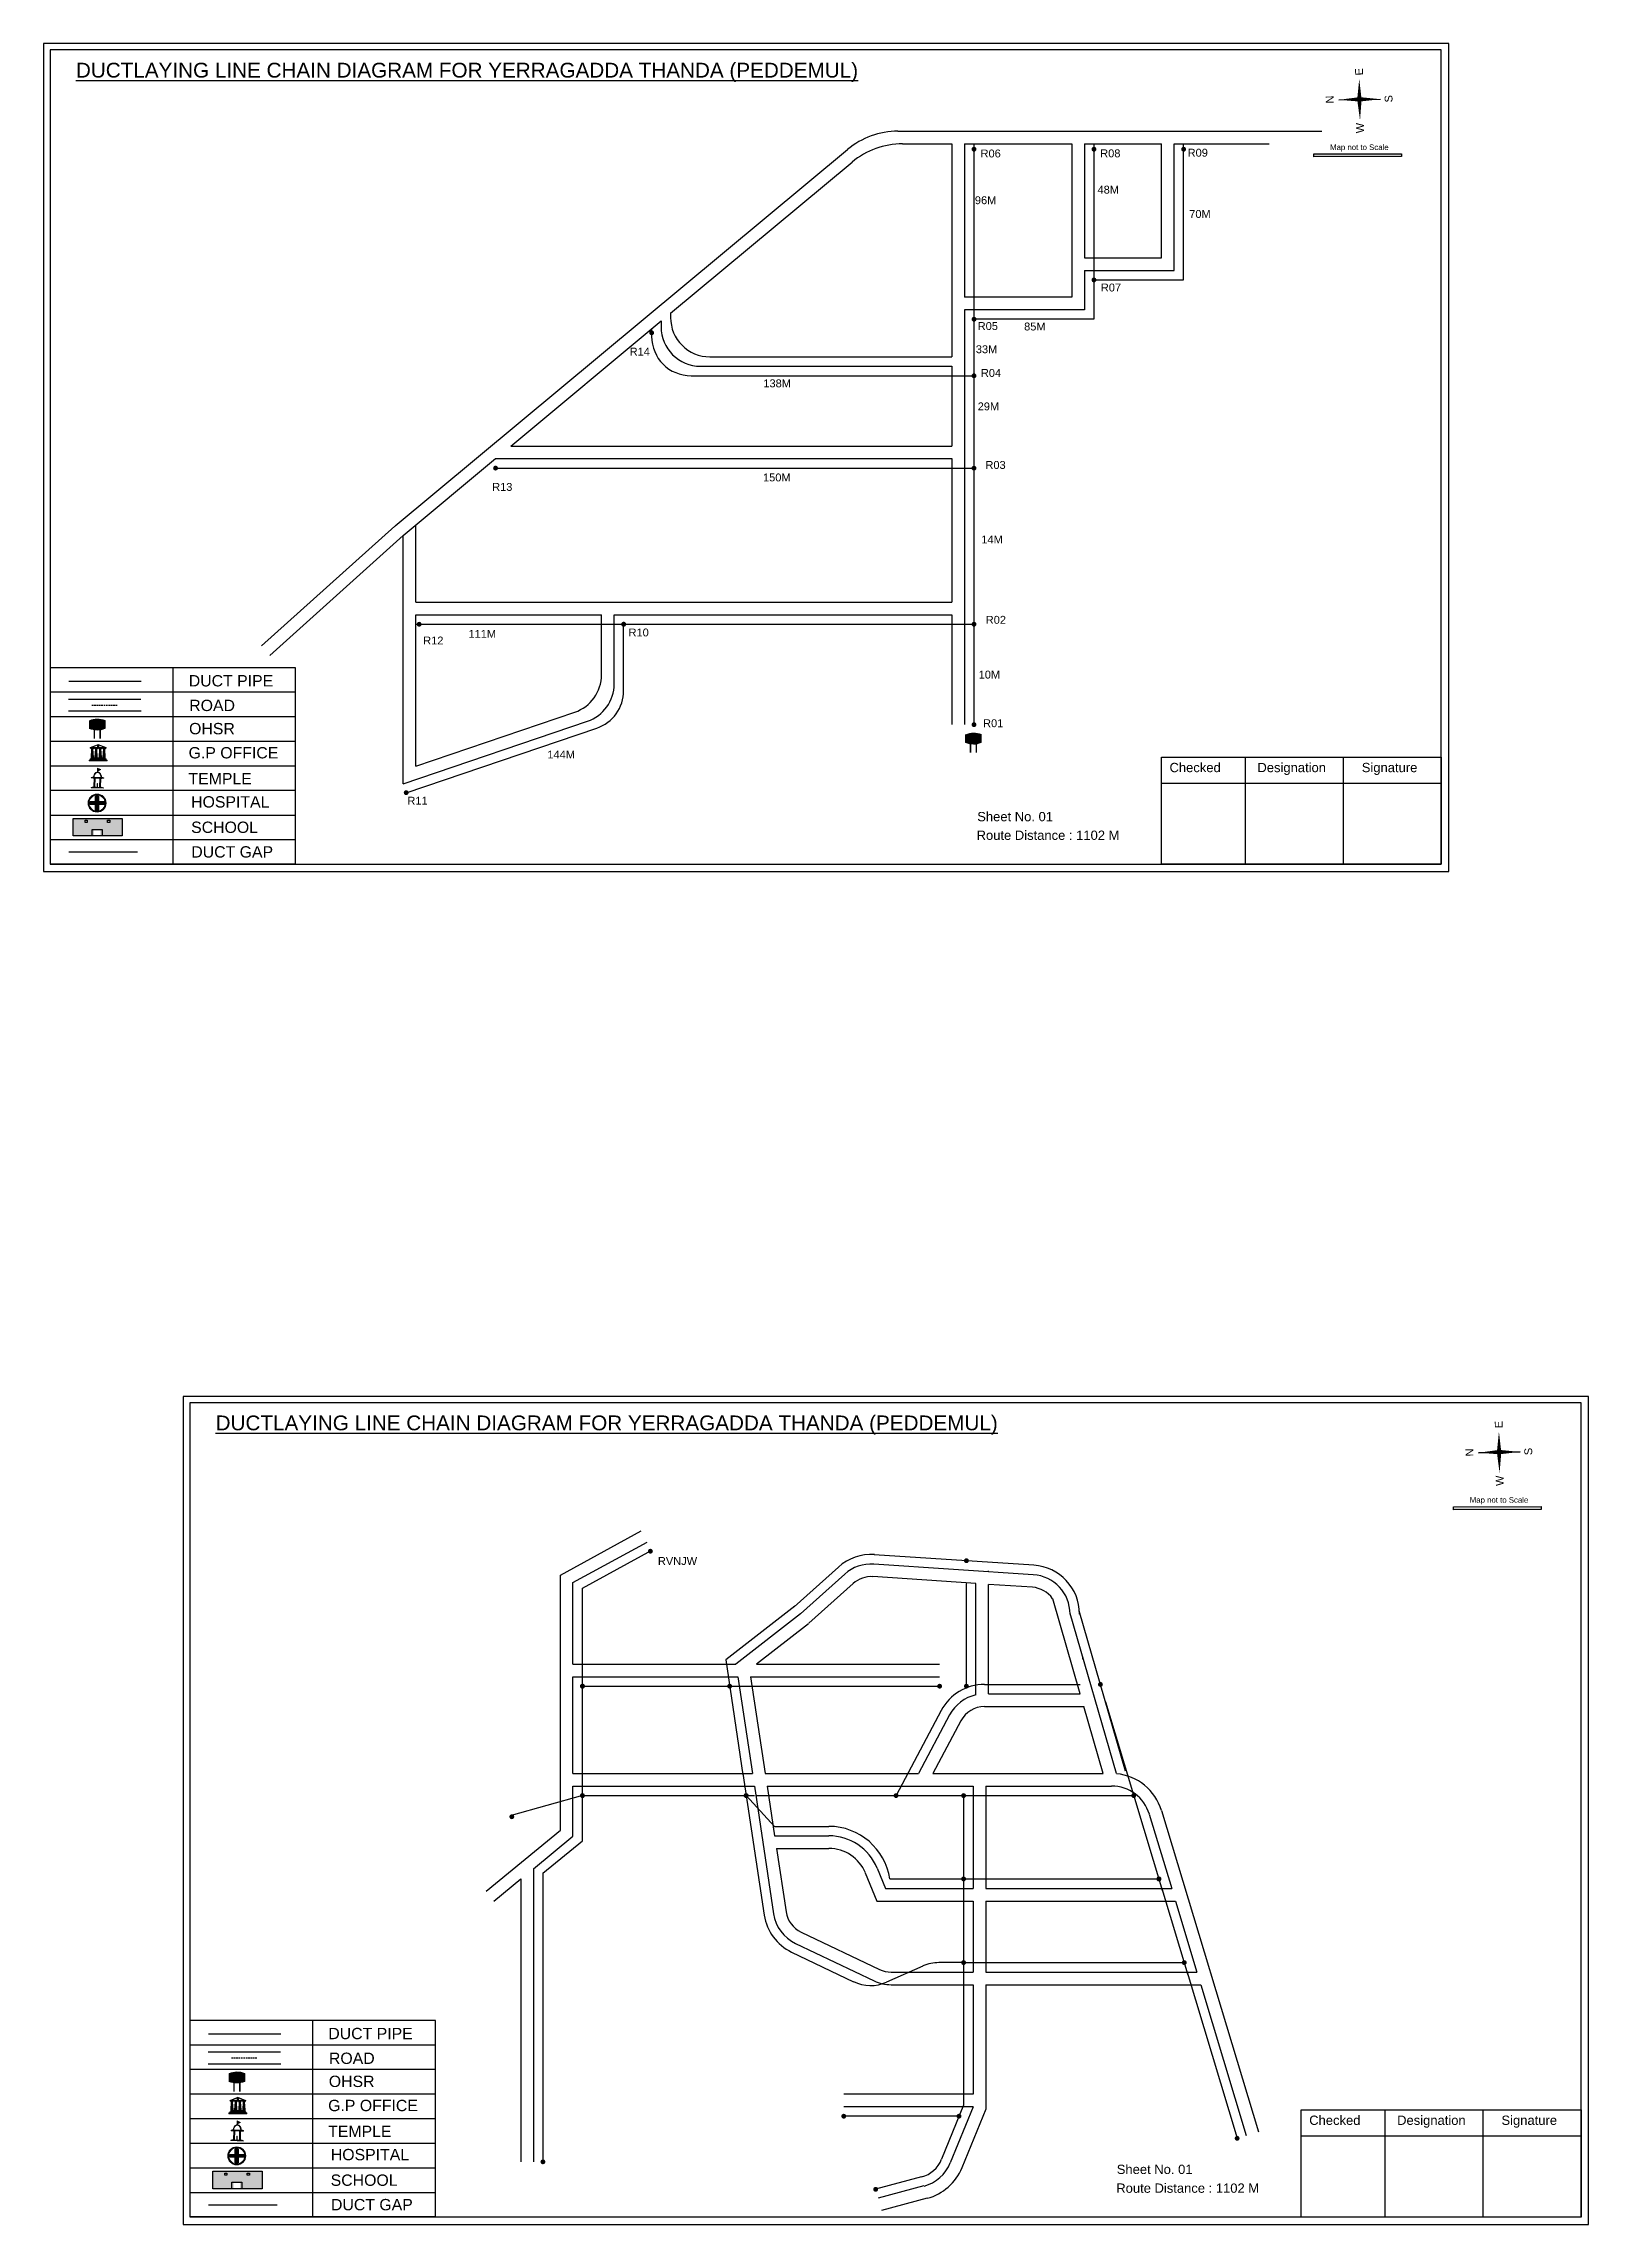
# Model space of a CAD drawing. Header units: inches. Extents: x -117 to 51867, y -12715 to 3423.
# Drawn here: x 1786 to 2765, y -11072 to -9690 of the extents above; entities that cross this region are included whole.
import ezdxf

# ---------------------------------------------------------------- set-up
doc = ezdxf.new("R2010")
doc.units = ezdxf.units.IN
doc.header["$MEASUREMENT"] = 0
doc.linetypes.add('DASHEDX2', pattern=[1.5, 1, -0.5])
for name, color, linetype in [('LANDMARK', 7, 'Continuous'), ('OHT', 7, 'Continuous'), ('pipe', 5, 'Continuous')]:
    doc.layers.add(name, color=color, linetype=linetype)
doc.styles.get("Standard").update_dxf_attribs({"font": 'arial.ttf'})

# ---------------------------------------------------------------- blocks, each defined once
blk = doc.blocks.new('OHT')
at = {"linetype": 'Continuous', "lineweight": 0, "true_color": 0x0ffffc}
blk.add_hatch(color=4, dxfattribs=at).paths.add_polyline_path([(0.01, 1), (0, 1, 0.101323), (-0.4, 0.92), (-0.4, 0.52, 0.194075), (0.4, 0.52), (0.4, 0.92, 0.097877)])
at = {"color": 4, "linetype": 'Continuous', "lineweight": 0, "true_color": 0x0ffffc, "flags": 128}
for points in [[(-0.4, 0.52), (-0.4, 0.92)], [(0.4, 0.52), (0.4, 0.92)]]:
    blk.add_lwpolyline(points, dxfattribs=at)
at = {"color": 4, "linetype": 'Continuous', "lineweight": 0, "true_color": 0x0ffffc, "const_width": 0.075, "flags": 128}
for points in [[(-0.15, 0), (-0.15, 0.48)], [(0.15, 0), (0.15, 0.47)]]:
    blk.add_lwpolyline(points, dxfattribs=at)
at = {"color": 4, "linetype": 'Continuous', "lineweight": 0, "true_color": 0x0ffffc}
for centre, radius, start, end in [((0.01, -0.02), 1.02, 67.3109, 113.4711), ((0, 1.51), 1.07, 247.7682, 291.7007)]:
    blk.add_arc(centre, radius, start, end, dxfattribs=at)
blk = doc.blocks.new('Government_Office')
at = {"linetype": 'Continuous', "lineweight": 0, "true_color": 0xff0000}
for points in [[(-0.5, 0.05), (0.5, 0.05), (0.5, 0), (-0.5, 0)], [(-0.45, 0.08), (-0.45, 0.12), (0.45, 0.12), (0.45, 0.08)], [(-0.4, 0.14), (-0.4, 0.18), (0.4, 0.18), (0.4, 0.14)]]:
    blk.add_hatch(color=1, dxfattribs=at).paths.add_polyline_path(points)
h = blk.add_hatch(color=1, dxfattribs=at)
h.paths.add_polyline_path([(0.44, 0.72), (0.45, 0.75), (0, 0.93), (-0.45, 0.75), (-0.44, 0.72)])
h.paths.add_polyline_path([(0.36, 0.75), (-0.36, 0.75), (0, 0.9)], flags=16)
h.paths.add_polyline_path([(0, 0.78, -1), (0, 0.87, -1)], flags=0)
h = blk.add_hatch(color=1, dxfattribs=at)
edge = h.paths.add_edge_path()
edge.add_line((-0.27, 0.2), (-0.3, 0.68))
edge.add_line((-0.3, 0.68), (-0.29, 0.68))
edge.add_arc((-0.28, 0.69), 0.0176, 225.304, 441.5659)
edge.add_line((-0.28, 0.7), (-0.39, 0.7))
edge.add_arc((-0.39, 0.69), 0.0176, 98.4341, 314.696)
edge.add_line((-0.38, 0.68), (-0.37, 0.68))
edge.add_line((-0.37, 0.68), (-0.4, 0.2))
edge.add_line((-0.4, 0.2), (-0.27, 0.2))
h = blk.add_hatch(color=1, dxfattribs=at)
edge = h.paths.add_edge_path()
edge.add_line((-0.05, 0.2), (-0.07, 0.68))
edge.add_line((-0.07, 0.68), (-0.07, 0.68))
edge.add_arc((-0.05, 0.69), 0.0176, 225.304, 441.5659)
edge.add_line((-0.05, 0.7), (-0.17, 0.7))
edge.add_arc((-0.17, 0.69), 0.0176, 98.4341, 314.696)
edge.add_line((-0.16, 0.68), (-0.15, 0.68))
edge.add_line((-0.15, 0.68), (-0.18, 0.2))
edge.add_line((-0.18, 0.2), (-0.05, 0.2))
h = blk.add_hatch(color=1, dxfattribs=at)
edge = h.paths.add_edge_path()
edge.add_arc((0, 0.83), 0.0467, 90, 270)
edge.add_arc((0, 0.83), 0.0467, 270, 450)
h = blk.add_hatch(color=1, dxfattribs=at)
edge = h.paths.add_edge_path()
edge.add_line((0.18, 0.2), (0.15, 0.68))
edge.add_line((0.15, 0.68), (0.16, 0.68))
edge.add_arc((0.17, 0.69), 0.0176, 225.304, 441.5659)
edge.add_line((0.17, 0.7), (0.05, 0.7))
edge.add_arc((0.05, 0.69), 0.0176, 98.4341, 314.696)
edge.add_line((0.07, 0.68), (0.07, 0.68))
edge.add_line((0.07, 0.68), (0.05, 0.2))
edge.add_line((0.05, 0.2), (0.18, 0.2))
h = blk.add_hatch(color=1, dxfattribs=at)
edge = h.paths.add_edge_path()
edge.add_line((0.4, 0.2), (0.37, 0.68))
edge.add_line((0.37, 0.68), (0.38, 0.68))
edge.add_arc((0.39, 0.69), 0.0176, 225.304, 441.5659)
edge.add_line((0.4, 0.7), (0.28, 0.7))
edge.add_arc((0.28, 0.69), 0.0176, 98.4341, 314.696)
edge.add_line((0.29, 0.68), (0.3, 0.68))
edge.add_line((0.3, 0.68), (0.27, 0.2))
edge.add_line((0.27, 0.2), (0.4, 0.2))
at = {"color": 1, "linetype": 'Continuous', "lineweight": 0, "true_color": 0xff0000, "flags": 128}
for points in [[(-0.5, 0.05), (0.5, 0.05), (0.5, 0), (-0.5, 0)], [(-0.45, 0.75), (-0.44, 0.72), (0.44, 0.72), (0.45, 0.75), (0, 0.93)], [(-0.45, 0.08), (-0.45, 0.12), (0.45, 0.12), (0.45, 0.08)], [(-0.4, 0.14), (-0.4, 0.18), (0.4, 0.18), (0.4, 0.14)], [(-0.36, 0.75), (0.36, 0.75), (0, 0.9)]]:
    blk.add_lwpolyline(points, close=True, dxfattribs=at)
for points in [[(-0.27, 0.2), (-0.3, 0.68), (-0.29, 0.68, 1.379694), (-0.28, 0.7), (-0.39, 0.7, 1.379694), (-0.38, 0.68), (-0.37, 0.68), (-0.4, 0.2)], [(-0.05, 0.2), (-0.07, 0.68), (-0.07, 0.68, 1.379694), (-0.05, 0.7), (-0.17, 0.7, 1.379694), (-0.16, 0.68), (-0.15, 0.68), (-0.18, 0.2)], [(0, 0.87, 1), (0, 0.78, 1)], [(0.18, 0.2), (0.15, 0.68), (0.16, 0.68, 1.379694), (0.17, 0.7), (0.05, 0.7, 1.379694), (0.07, 0.68), (0.07, 0.68), (0.05, 0.2)], [(0.4, 0.2), (0.37, 0.68), (0.38, 0.68, 1.379694), (0.4, 0.7), (0.28, 0.7, 1.379694), (0.29, 0.68), (0.3, 0.68), (0.27, 0.2)]]:
    blk.add_lwpolyline(points, format="xyb", close=True, dxfattribs=at)
blk = doc.blocks.new('Temple')
at = {"linetype": 'Continuous', "lineweight": 0, "true_color": 0xff0000}
h = blk.add_hatch(color=1, dxfattribs=at)
edge = h.paths.add_edge_path()
edge.add_line((0.17, 0.49), (0.22, 0.49))
edge.add_line((0.22, 0.49), (0.22, 0.5))
edge.add_line((0.22, 0.5), (0.31, 0.5))
edge.add_line((0.31, 0.5), (0.31, 0.53))
edge.add_line((0.31, 0.53), (0.26, 0.53))
edge.add_line((0.26, 0.53), (0.26, 0.54))
edge.add_line((0.26, 0.54), (0.2, 0.54))
edge.add_spline(control_points=[(0.2, 0.54), (0.2, 0.59), (0.19, 0.64), (0.14, 0.74), (0.09, 0.79), (0.03, 0.8), (0.02, 0.81), (0.01, 0.81)], knot_values=[4.712389, 4.712389, 4.712389, 4.712389, 5.278166, 5.278166, 6.117402, 6.117402, 6.223801, 6.223801, 6.223801, 6.223801], degree=3, periodic=0)
edge.add_line((0.01, 0.81), (0.01, 0.79))
edge.add_line((0.01, 0.79), (-0.01, 0.79))
edge.add_line((-0.01, 0.79), (-0.01, 0.81))
edge.add_spline(control_points=[(-0.01, 0.81), (-0.05, 0.8), (-0.1, 0.78), (-0.17, 0.7), (-0.2, 0.63), (-0.2, 0.55), (-0.2, 0.55), (-0.2, 0.54)], knot_values=[6.343965, 6.343965, 6.343965, 6.343965, 6.956638, 6.956638, 7.795874, 7.795874, 7.853982, 7.853982, 7.853982, 7.853982], degree=3, periodic=0)
edge.add_line((-0.2, 0.54), (-0.26, 0.54))
edge.add_line((-0.26, 0.54), (-0.26, 0.53))
edge.add_line((-0.26, 0.53), (-0.31, 0.53))
edge.add_line((-0.31, 0.53), (-0.31, 0.5))
edge.add_line((-0.31, 0.5), (-0.22, 0.5))
edge.add_line((-0.22, 0.5), (-0.22, 0.49))
edge.add_line((-0.22, 0.49), (-0.17, 0.49))
edge.add_line((-0.17, 0.49), (-0.17, 0.07))
edge.add_arc((-0.2, 0.07), 0.03, -90, 0, ccw=False)
edge.add_line((-0.2, 0.04), (-0.26, 0.04))
edge.add_line((-0.26, 0.04), (-0.26, 0.03))
edge.add_line((-0.26, 0.03), (-0.31, 0.03))
edge.add_line((-0.31, 0.03), (-0.31, 0))
edge.add_line((-0.31, 0), (0.31, 0))
edge.add_line((0.31, 0), (0.31, 0.03))
edge.add_line((0.31, 0.03), (0.26, 0.03))
edge.add_line((0.26, 0.03), (0.26, 0.04))
edge.add_line((0.26, 0.04), (0.2, 0.04))
edge.add_arc((0.2, 0.07), 0.03, 180, 270, ccw=False)
edge.add_line((0.17, 0.07), (0.17, 0.49))
h.paths.add_polyline_path([(0.12, 0.07, -0.414214), (0.1, 0.04), (0.05, 0.04), (0.05, 0.03), (-0.05, 0.03), (-0.05, 0.04), (-0.1, 0.04, -0.414214), (-0.12, 0.07), (-0.12, 0.5), (0.12, 0.5)], flags=16)
edge = h.paths.add_edge_path(flags=16)
edge.add_ellipse((0, 0.54), major_axis=(0, 0.242), ratio=0.722808, start_angle=270, end_angle=450, ccw=False)
edge.add_line((0.17, 0.54), (-0.17, 0.54))
h.paths.add_polyline_path([(0.01, 0.23), (0.01, 0.07), (-0.01, 0.07), (-0.01, 0.23)], flags=0)
at = {"linetype": 'Continuous', "lineweight": 0, "true_color": 0xe66000}
blk.add_hatch(color=32, dxfattribs=at).paths.add_polyline_path([(-0.01, 1), (0.15, 0.93), (0, 0.85)])
at = {"linetype": 'Continuous', "lineweight": 0, "true_color": 0xff0000}
h = blk.add_hatch(color=1, dxfattribs=at)
edge = h.paths.add_edge_path()
edge.add_line((0.01, 0.86), (0, 0.85))
edge.add_line((0, 0.85), (0, 0.93))
edge.add_line((0, 0.93), (-0.01, 0.93))
edge.add_line((-0.01, 0.93), (-0.01, 0.81))
edge.add_spline(control_points=[(-0.01, 0.81), (0, 0.81), (0, 0.81), (0.01, 0.81)], knot_values=[6.223801, 6.223801, 6.223801, 6.223801, 6.343965, 6.343965, 6.343965, 6.343965], degree=3, periodic=0)
edge.add_line((0.01, 0.81), (0.01, 0.86))
h = blk.add_hatch(color=1, dxfattribs=at)
edge = h.paths.add_edge_path()
edge.add_line((0.01, 0.79), (0.01, 0.81))
edge.add_spline(control_points=[(0.01, 0.81), (0, 0.81), (0, 0.81), (-0.01, 0.81)], knot_values=[6.223801, 6.223801, 6.223801, 6.223801, 6.343965, 6.343965, 6.343965, 6.343965], degree=3, periodic=0)
edge.add_line((-0.01, 0.81), (-0.01, 0.79))
edge.add_line((-0.01, 0.79), (0.01, 0.79))
at = {"color": 1, "linetype": 'Continuous', "lineweight": 0, "true_color": 0xff0000, "flags": 128}
blk.add_lwpolyline([(0.2, 0.54), (0.26, 0.54), (0.26, 0.53), (0.31, 0.53), (0.31, 0.5), (0.22, 0.5), (0.22, 0.49), (0.17, 0.49), (0.17, 0.07, 0.414214), (0.2, 0.04), (0.26, 0.04), (0.26, 0.03), (0.31, 0.03), (0.31, 0), (-0.31, 0), (-0.31, 0.03), (-0.26, 0.03), (-0.26, 0.04), (-0.2, 0.04, 0.414214), (-0.17, 0.07), (-0.17, 0.49), (-0.22, 0.49), (-0.22, 0.5), (-0.31, 0.5), (-0.31, 0.53), (-0.26, 0.53), (-0.26, 0.54), (-0.2, 0.54)], format="xyb", dxfattribs=at)
blk.add_lwpolyline([(-0.17, 0.54), (0.17, 0.54)], dxfattribs=at)
blk.add_lwpolyline([(0.12, 0.5), (0.12, 0.07, -0.414214), (0.1, 0.04), (0.05, 0.04), (0.05, 0.03), (-0.05, 0.03), (-0.05, 0.04), (-0.1, 0.04, -0.414214), (-0.12, 0.07), (-0.12, 0.5)], format="xyb", close=True, dxfattribs=at)
at = {"color": 32, "linetype": 'Continuous', "lineweight": 0, "true_color": 0xe66000, "flags": 128}
blk.add_lwpolyline([(-0.01, 1), (0.15, 0.93), (0, 0.85), (-0.01, 1)], dxfattribs=at)
at = {"color": 1, "linetype": 'Continuous', "lineweight": 0, "true_color": 0xff0000, "flags": 128}
for points in [[(0.01, 0.93), (-0.01, 0.93), (-0.01, 0.79), (0.01, 0.79)], [(0.01, 0.23), (-0.01, 0.23), (-0.01, 0.07), (0.01, 0.07)]]:
    blk.add_lwpolyline(points, close=True, dxfattribs=at)
at = {"color": 1, "linetype": 'Continuous', "lineweight": 0, "true_color": 0xff0000}
blk.add_ellipse((0, 0.54), major_axis=(0, 0.242), ratio=0.722808, start_param=4.712389, end_param=7.853982, dxfattribs=at)
blk.add_open_spline([(0.2, 0.54), (0.2, 0.59), (0.19, 0.64), (0.14, 0.74), (0.09, 0.79), (-0.02, 0.82), (-0.08, 0.79), (-0.17, 0.7), (-0.2, 0.63), (-0.2, 0.55), (-0.2, 0.55), (-0.2, 0.54)], degree=3, knots=[4.712389, 4.712389, 4.712389, 4.712389, 5.278166, 5.278166, 6.117402, 6.117402, 6.956638, 6.956638, 7.795874, 7.795874, 7.853982, 7.853982, 7.853982, 7.853982], dxfattribs=at)
blk = doc.blocks.new('*U41')
at = {"color": 0, "linetype": 'DASHEDX2', "transparency": 16777216}
blk.add_line((-8.2, 0), (8, 0), dxfattribs=at)
blk = doc.blocks.new('Hospital')
at = {"linetype": 'Continuous', "lineweight": 0, "true_color": 0x000000}
h = blk.add_hatch(color=18, dxfattribs=at)
h.paths.add_polyline_path([(-0.5, 0, 1), (0.5, 0, 1)])
h.paths.add_polyline_path([(0.45, 0, -1), (-0.45, 0, -1)], flags=16)
at = {"linetype": 'Continuous', "true_color": 0xff0000}
blk.add_hatch(color=1, dxfattribs=at).paths.add_polyline_path([(-0.39, 0.08), (-0.08, 0.08), (-0.08, 0.39), (0.08, 0.39), (0.08, 0.08), (0.39, 0.08), (0.39, -0.08), (0.08, -0.08), (0.08, -0.39), (-0.08, -0.39), (-0.08, -0.08), (-0.39, -0.08)])
at = {"color": 1, "linetype": 'Continuous', "true_color": 0xff0000, "flags": 128}
blk.add_lwpolyline([(-0.39, 0.08), (-0.08, 0.08), (-0.08, 0.39), (0.08, 0.39), (0.08, 0.08), (0.39, 0.08), (0.39, -0.08), (0.08, -0.08), (0.08, -0.39), (-0.08, -0.39), (-0.08, -0.08), (-0.39, -0.08)], close=True, dxfattribs=at)
at = {"color": 18, "linetype": 'Continuous', "lineweight": 0, "true_color": 0x000000}
for radius in [0.5, 0.446]:
    blk.add_circle((0, 0), radius, dxfattribs=at)
blk = doc.blocks.new('*U43')
at = {"color": 0, "linetype": 'DASHEDX2', "transparency": 16777216}
blk.add_line((-8.2, 0), (8, 0), dxfattribs=at)

msp = doc.modelspace()

# ---------------------------------------------------------------- hatches: boundary and pattern name
at = {"ltscale": 0.5}
h = msp.add_hatch(color=5, dxfattribs=at)
h.dxf.hatch_style = 1
h.paths.add_polyline_path([(2377.3, -9757.4, 1), (2374.2, -9757.4, 1)])
h = msp.add_hatch(color=5, dxfattribs=at)
h.dxf.hatch_style = 1
h.paths.add_polyline_path([(2453.3, -9757.4, 1), (2450.2, -9757.4, 1)])
h = msp.add_hatch(color=5, dxfattribs=at)
h.dxf.hatch_style = 1
h.paths.add_polyline_path([(2510.1, -9757.4, 1), (2507, -9757.4, 1)])
at = {"true_color": 0x0093dd}
h = msp.add_hatch(color=142, dxfattribs=at)
h.dxf.hatch_style = 1
h.paths.add_polyline_path([(2591.1, -9760.4), (2591.1, -9762.2), (2646.6, -9762.1), (2646.6, -9760.3)])
at = {"ltscale": 0.5}
h = msp.add_hatch(color=5, dxfattribs=at)
h.dxf.hatch_style = 1
h.paths.add_polyline_path([(2453.3, -9840.2, 1), (2450.2, -9840.2, 1)])
h = msp.add_hatch(color=5, dxfattribs=at)
h.dxf.hatch_style = 1
h.paths.add_polyline_path([(2173.1, -9873.7, 1), (2170, -9873.7, 1)])
h = msp.add_hatch(color=5, dxfattribs=at)
h.dxf.hatch_style = 1
h.paths.add_polyline_path([(2377.3, -9865.1, 1), (2374.2, -9865.1, 1)])
h = msp.add_hatch(color=5, dxfattribs=at)
h.dxf.hatch_style = 1
h.paths.add_polyline_path([(2377.3, -9900.9, 1), (2374.2, -9900.9, 1)])
h = msp.add_hatch(color=5, dxfattribs=at)
h.dxf.hatch_style = 1
h.paths.add_polyline_path([(2074.2, -9959.4, 1), (2071.1, -9959.4, 1)])
h = msp.add_hatch(color=5, dxfattribs=at)
h.dxf.hatch_style = 1
h.paths.add_polyline_path([(2377.3, -9959.4, 1), (2374.2, -9959.4, 1)])
h = msp.add_hatch(color=5, dxfattribs=at)
h.dxf.hatch_style = 1
h.paths.add_polyline_path([(2025.8, -10058.3, 1), (2022.7, -10058.3, 1)])
h = msp.add_hatch(color=5, dxfattribs=at)
h.dxf.hatch_style = 1
h.paths.add_polyline_path([(2155.4, -10058.3, 1), (2152.2, -10058.3, 1)])
h = msp.add_hatch(color=5, dxfattribs=at)
h.dxf.hatch_style = 1
h.paths.add_polyline_path([(2377.3, -10058.3, 1), (2374.2, -10058.3, 1)])
h = msp.add_hatch(color=5, dxfattribs=at)
h.dxf.hatch_style = 1
h.paths.add_polyline_path([(2377.3, -10121.9, 1), (2374.2, -10121.9, 1)])
h = msp.add_hatch(color=5, dxfattribs=at)
h.dxf.hatch_style = 1
h.paths.add_polyline_path([(2017.6, -10165, 1), (2014.5, -10165, 1)])
at = {"true_color": 0xc8c92d}
h = msp.add_hatch(color=52, dxfattribs=at)
h.dxf.hatch_style = 1
h.paths.add_polyline_path([(1811.3, -10181.3), (1805.1, -10181.3), (1805.1, -10192.4), (1811.3, -10192.4)])
h.paths.add_polyline_path([(1836.2, -10181.3), (1830, -10181.3), (1830, -10192.4), (1836.2, -10192.4)])
at = {"true_color": 0x293189}
h = msp.add_hatch(color=177, dxfattribs=at)
h.dxf.hatch_style = 1
h.paths.add_polyline_path([(1830, -10181.3), (1811.3, -10181.3), (1811.3, -10192.4), (1818.3, -10192.4), (1818.3, -10188.8), (1822.2, -10188.8), (1822.2, -10192.4), (1830, -10192.4)])
h.paths.add_polyline_path([(1814, -10183.8), (1812.6, -10183.8), (1812.6, -10182.5), (1814, -10182.5)], flags=16)
h.paths.add_polyline_path([(1826.8, -10183.8), (1826.8, -10182.5), (1828.2, -10182.5), (1828.2, -10183.8)], flags=16)
at = {"true_color": 0x0093dd}
h = msp.add_hatch(color=142, dxfattribs=at)
h.dxf.hatch_style = 1
h.paths.add_polyline_path([(2679.6, -10617.3), (2679.6, -10619.2), (2735.1, -10619), (2735.1, -10617.2)])
at = {"ltscale": 0.5}
h = msp.add_hatch(color=5, dxfattribs=at)
h.dxf.hatch_style = 1
h.paths.add_polyline_path([(2172.3, -10645.5, 1), (2169.2, -10645.5, 1)])
h = msp.add_hatch(color=5, dxfattribs=at)
h.dxf.hatch_style = 1
h.paths.add_polyline_path([(2372.5, -10651.5, 1), (2369.4, -10651.5, 1)])
h = msp.add_hatch(color=5, dxfattribs=at)
h.dxf.hatch_style = 1
h.paths.add_polyline_path([(2129.3, -10731, 1), (2126.1, -10731, 1)])
h = msp.add_hatch(color=5, dxfattribs=at)
h.dxf.hatch_style = 1
h.paths.add_polyline_path([(2222.5, -10731, 1), (2219.4, -10731, 1)])
h = msp.add_hatch(color=5, dxfattribs=at)
h.dxf.hatch_style = 1
h.paths.add_polyline_path([(2355.5, -10731, 1), (2352.4, -10731, 1)])
h = msp.add_hatch(color=5, dxfattribs=at)
h.dxf.hatch_style = 1
h.paths.add_polyline_path([(2372.5, -10731, 1), (2369.4, -10731, 1)])
h = msp.add_hatch(color=5, dxfattribs=at)
h.dxf.hatch_style = 1
h.paths.add_polyline_path([(2457.4, -10729.9, 1), (2454.3, -10729.9, 1)])
h = msp.add_hatch(color=5, dxfattribs=at)
h.dxf.hatch_style = 1
h.paths.add_polyline_path([(2129.3, -10800.3, 1), (2126.1, -10800.3, 1)])
h = msp.add_hatch(color=5, dxfattribs=at)
h.dxf.hatch_style = 1
h.paths.add_polyline_path([(2233, -10800.3, 1), (2229.8, -10800.3, 1)])
h = msp.add_hatch(color=5, dxfattribs=at)
h.dxf.hatch_style = 1
h.paths.add_polyline_path([(2327.9, -10800.3, 1), (2324.8, -10800.3, 1)])
h = msp.add_hatch(color=5, dxfattribs=at)
h.dxf.hatch_style = 1
h.paths.add_polyline_path([(2370.7, -10800.3, 1), (2367.6, -10800.3, 1)])
h = msp.add_hatch(color=5, dxfattribs=at)
h.dxf.hatch_style = 1
h.paths.add_polyline_path([(2478.5, -10800.3, 1), (2475.4, -10800.3, 1)])
h = msp.add_hatch(color=5, dxfattribs=at)
h.dxf.hatch_style = 1
h.paths.add_polyline_path([(2084.5, -10813.7, 1), (2081.4, -10813.7, 1)])
h = msp.add_hatch(color=5, dxfattribs=at)
h.dxf.hatch_style = 1
h.paths.add_polyline_path([(2370.7, -10853.1, 1), (2367.6, -10853.1, 1)])
h = msp.add_hatch(color=5, dxfattribs=at)
h.dxf.hatch_style = 1
h.paths.add_polyline_path([(2494.5, -10853.1, 1), (2491.3, -10853.1, 1)])
h = msp.add_hatch(color=5, dxfattribs=at)
h.dxf.hatch_style = 1
h.paths.add_polyline_path([(2370.7, -10906.1, 1), (2367.6, -10906.1, 1)])
h = msp.add_hatch(color=5, dxfattribs=at)
h.dxf.hatch_style = 1
h.paths.add_polyline_path([(2510.5, -10906.1, 1), (2507.4, -10906.1, 1)])
h = msp.add_hatch(color=5, dxfattribs=at)
h.dxf.hatch_style = 1
h.paths.add_polyline_path([(2294.8, -11003.4, 1), (2291.7, -11003.4, 1)])
h = msp.add_hatch(color=5, dxfattribs=at)
h.dxf.hatch_style = 1
h.paths.add_polyline_path([(2367.8, -11003.4, 1), (2364.7, -11003.4, 1)])
h = msp.add_hatch(color=5, dxfattribs=at)
h.dxf.hatch_style = 1
h.paths.add_polyline_path([(2544, -11017.4, 1), (2540.9, -11017.4, 1)])
h = msp.add_hatch(color=5, dxfattribs=at)
h.dxf.hatch_style = 1
h.paths.add_polyline_path([(2104.2, -11032.3, 1), (2101.1, -11032.3, 1)])
at = {"true_color": 0xc8c92d}
h = msp.add_hatch(color=52, dxfattribs=at)
h.dxf.hatch_style = 1
h.paths.add_polyline_path([(1899.8, -11038.2), (1893.6, -11038.2), (1893.6, -11049.3), (1899.8, -11049.3)])
h.paths.add_polyline_path([(1924.6, -11038.2), (1918.5, -11038.2), (1918.5, -11049.3), (1924.6, -11049.3)])
at = {"true_color": 0x293189}
h = msp.add_hatch(color=177, dxfattribs=at)
h.dxf.hatch_style = 1
h.paths.add_polyline_path([(1918.5, -11038.2), (1899.8, -11038.2), (1899.8, -11049.3), (1906.8, -11049.3), (1906.8, -11045.7), (1910.7, -11045.7), (1910.7, -11049.3), (1918.5, -11049.3)])
h.paths.add_polyline_path([(1902.5, -11040.7), (1901.1, -11040.7), (1901.1, -11039.4), (1902.5, -11039.4)], flags=16)
h.paths.add_polyline_path([(1915.3, -11040.7), (1915.3, -11039.4), (1916.7, -11039.4), (1916.7, -11040.7)], flags=16)
at = {"ltscale": 0.5}
h = msp.add_hatch(color=5, dxfattribs=at)
h.dxf.hatch_style = 1
h.paths.add_polyline_path([(2315, -11049.7, 1), (2311.9, -11049.7, 1)])

# ---------------------------------------------------------------- linework, layer by layer
for p, q in [((2606.9, -9726.1), (2633.2, -9725.7)), ((2327.6, -9746), (2596.1, -9746)), ((2009, -9995.9), (2295.6, -9757.5)), ((2183.5, -9861.2), (2298.5, -9765.5)), ((2330.5, -9754), (2361.7, -9754)), ((2361.7, -9754), (2361.7, -9888.9)), ((2369.7, -9754), (2369.7, -9851.1)), ((2369.7, -9754), (2437.7, -9754)), ((2437.7, -9754), (2437.7, -9851.1)), ((2445.7, -9754), (2445.7, -9826.2)), ((2445.7, -9754), (2494.5, -9754)), ((2494.5, -9826.2), (2494.5, -9754)), ((2502.5, -9834.2), (2502.5, -9754)), ((2502.5, -9754), (2562.8, -9754)), ((2502.5, -9754), (2506, -9754)), ((2445.7, -9826.2), (2494.5, -9826.2)), ((2445.7, -9834.2), (2502.5, -9834.2)), ((2445.7, -9834.2), (2445.7, -9859.1)), ((2183.5, -9861.2), (2183.5, -9863.9)), ((2437.7, -9851.1), (2369.7, -9851.1)), ((2445.7, -9859.1), (2369.7, -9859.1)), ((2369.7, -9859.1), (2369.7, -10121.9)), ((2082.3, -9945.4), (2177.5, -9866.1)), ((2177.5, -9866.1), (2177.5, -9869.9)), ((2208.5, -9888.9), (2361.7, -9888.9)), ((2202.5, -9894.9), (2361.7, -9894.9)), ((2361.7, -9894.9), (2361.7, -9945.4)), ((2082.3, -9945.4), (2361.7, -9945.4)), ((2014.1, -10002.1), (2072.6, -9953.4)), ((2072.6, -9953.4), (2361.7, -9953.4)), ((2361.7, -9953.4), (2361.7, -10044.3)), ((1924.3, -10072), (2008.8, -9996.1)), ((2022.1, -10044.3), (2022.1, -9995.4)), ((1929.7, -10078), (2014.1, -10002.1)), ((2014.1, -10159.4), (2014.1, -10002.1)), ((2022.1, -10044.3), (2361.7, -10044.3)), ((2022.1, -10052.3), (2139.8, -10052.3)), ((2022.1, -10148.2), (2022.1, -10052.3)), ((2139.8, -10090.3), (2139.8, -10052.3)), ((2147.8, -10096.1), (2147.8, -10052.3)), ((2147.8, -10052.3), (2361.7, -10052.3)), ((2361.7, -10052.3), (2361.7, -10121.9)), ((1790.5, -10085.9), (1790.5, -10210.3)), ((1868.2, -10085.9), (1868.2, -10210.3)), ((1946, -10101.4), (1790.5, -10101.4)), ((1802.1, -10105.7), (1848, -10105.7)), ((1946, -10117), (1790.5, -10117)), ((1802.1, -10113.2), (1848.2, -10113.2)), ((2014.1, -10159.4), (2130.8, -10119.8)), ((2022.1, -10148.2), (2122.8, -10114)), ((1946, -10132.5), (1790.5, -10132.5)), ((1946, -10148.1), (1790.5, -10148.1)), ((1946, -10163.6), (1790.5, -10163.6)), ((1790.5, -10179.2), (1946, -10179.2)), ((1790.5, -10194.7), (1946, -10194.7)), ((1946, -10210.3), (1790.5, -10210.3)), ((2721.7, -10582.6), (2695.4, -10583.1)), ((2695.4, -10583.1), (2721.7, -10582.6)), ((2721.7, -10582.6), (2695.4, -10583.1)), ((2708.5, -10582.8), (2721.7, -10582.6)), ((2113.7, -10660.7), (2164.9, -10632.6)), ((2121.7, -10665.4), (2168.8, -10639.7)), ((2113.7, -10822.3), (2113.7, -10660.7)), ((2293.9, -10660), (2265.9, -10685.2)), ((2376.9, -10666), (2311.7, -10661.6)), ((2413.3, -10660.4), (2312.2, -10653.7)), ((2384.9, -10658.5), (2384.9, -10658)), ((2121.7, -10717), (2121.7, -10665.4)), ((2299.2, -10666), (2271.2, -10691.1)), ((2376.9, -10736.5), (2376.9, -10666)), ((2384.9, -10735.9), (2384.9, -10666.5)), ((2412.8, -10668.3), (2384.9, -10666.5)), ((2443, -10735.9), (2425.6, -10675.6)), ((2265.9, -10685.2), (2224.9, -10717)), ((2270.8, -10691.5), (2238, -10717)), ((2466, -10786.4), (2436.6, -10685)), ((2121.7, -10717), (2224.9, -10717)), ((2238, -10717), (2353.9, -10717)), ((2444.6, -10713.8), (2444.6, -10712.7)), ((2121.7, -10725), (2226.1, -10725)), ((2121.7, -10786.3), (2121.7, -10725)), ((2226.1, -10725), (2235.4, -10786.3)), ((2234.2, -10725), (2353.9, -10725)), ((2234.2, -10725), (2243.5, -10786.3)), ((2382.4, -10743.9), (2445.3, -10743.9)), ((2384.9, -10735.9), (2443, -10735.9)), ((2457.6, -10786.3), (2445.3, -10743.9)), ((2360.3, -10749.1), (2340.6, -10786.3)), ((2367.4, -10752.9), (2349.6, -10786.3)), ((2121.7, -10786.3), (2235.4, -10786.3)), ((2243.5, -10786.3), (2340.6, -10786.3)), ((2349.6, -10786.3), (2457.6, -10786.3)), ((2121.7, -10826.1), (2121.7, -10794.3)), ((2121.7, -10794.3), (2236.6, -10794.3)), ((2236.6, -10794.3), (2248.7, -10875.2)), ((2244.7, -10794.3), (2249.4, -10825.8)), ((2244.7, -10794.3), (2375.2, -10794.3)), ((2375.2, -10794.3), (2375.2, -10859.1)), ((2383.2, -10794.3), (2383.2, -10859.1)), ((2383.2, -10794.3), (2462.9, -10794.3)), ((2486.8, -10812.1), (2501, -10859.1)), ((2494.5, -10809.8), (2555.9, -11013.3)), ((2066.6, -10860.9), (2113.7, -10822.3)), ((2096.6, -10846.6), (2121.7, -10826.1)), ((2249.4, -10825.8), (2283.8, -10825.8)), ((2250.6, -10833.8), (2283.8, -10833.8)), ((2250.6, -10833.8), (2256.7, -10874)), ((2071.6, -10867.1), (2088.6, -10853.1)), ((2088.6, -10853.1), (2088.6, -11032.3)), ((2096.6, -10846.6), (2096.6, -11032.3)), ((2306.9, -10849.2), (2314.2, -10867.1)), ((2314.3, -10846.2), (2319.6, -10859.1)), ((2314.2, -10867.1), (2375.2, -10867.1)), ((2319.6, -10859.1), (2375.2, -10859.1)), ((2375.2, -10867.1), (2375.2, -10912.1)), ((2383.2, -10859.1), (2501, -10859.1)), ((2383.2, -10867.1), (2503.4, -10867.1)), ((2383.2, -10867.1), (2383.2, -10912.1)), ((2503.4, -10867.1), (2517, -10912.1)), ((2262.7, -10894), (2312.4, -10917.7)), ((2266.2, -10886.8), (2315.8, -10910.5)), ((2323.2, -10912.1), (2375.2, -10912.1)), ((2383.2, -10912.1), (2517, -10912.1)), ((2323.2, -10920.1), (2375.2, -10920.1)), ((2375.2, -10920.1), (2375.2, -10989.4)), ((2383.2, -10920.1), (2519.4, -10920.1)), ((2383.2, -10920.1), (2383.2, -10999)), ((2519.4, -10920.1), (2548.2, -11015.6)), ((1878.9, -10942.8), (1878.9, -11066)), ((1956.7, -10942.8), (1956.7, -11067.2)), ((2034.5, -10958.4), (1878.9, -10958.4)), ((1890.6, -10962.7), (1936.5, -10962.7)), ((2034.5, -10973.9), (1878.9, -10973.9)), ((1890.6, -10970.2), (1936.7, -10970.2)), ((2034.5, -10989.5), (1878.9, -10989.5)), ((2375.2, -10989.4), (2293.2, -10989.4)), ((2034.5, -11005), (1878.9, -11005)), ((2375.2, -10997.4), (2293.2, -10997.4)), ((2375.2, -10997.4), (2360.7, -11032.9)), ((2383.2, -10999), (2368.1, -11036)), ((2034.5, -11020.6), (1878.9, -11020.6)), ((1878.9, -11036.1), (2034.5, -11036.1)), ((2344, -11047.6), (2315, -11055.4)), ((1878.9, -11051.7), (2034.5, -11051.7)), ((2346.1, -11055.4), (2317.1, -11063.2)), ((1878.9, -11066), (1878.9, -11067.2)), ((1878.9, -11066.3), (1878.9, -11067.2)), ((2034.5, -11067.2), (1878.9, -11067.2))]:
    msp.add_line(p, q)
at = {"color": 1}
for p, q in [((2606.9, -9726.1), (2620, -9725.9)), ((2695.4, -10583.1), (2708.5, -10582.8))]:
    msp.add_line(p, q, dxfattribs=at)
at = {"color": 242, "true_color": 0xcd2027}
for p, q in [((2547.5, -10142.4), (2547.5, -10210.3)), ((2609.7, -10142.4), (2609.7, -10210.3)), ((2494.6, -10158.9), (2671.8, -10158.9)), ((2636, -10999.4), (2636, -11067.3)), ((2698.2, -10999.4), (2698.2, -11067.3)), ((2583, -11015.8), (2760.3, -11015.8))]:
    msp.add_line(p, q, dxfattribs=at)
for points in [[(1786.3, -9690.5), (1786.3, -10215), (2676.5, -10215), (2676.5, -9690.5)], [(1790.5, -9694.5), (1790.5, -10210.3), (2671.8, -10210.3), (2671.8, -9694.5)], [(1836.2, -10181.3), (1836.2, -10192.4), (1805.1, -10192.4), (1805.1, -10181.3)], [(1814, -10182.5), (1814, -10183.8), (1812.6, -10183.8), (1812.6, -10182.5)], [(1826.8, -10183.8), (1826.8, -10182.5), (1828.2, -10182.5), (1828.2, -10183.8)], [(1874.8, -10547.4), (1874.8, -11071.9), (2765, -11071.9), (2765, -10547.4)], [(1878.9, -10551.4), (1878.9, -11067.2), (2760.3, -11067.2), (2760.3, -10551.4)], [(1924.7, -11038.2), (1924.7, -11049.3), (1893.6, -11049.3), (1893.6, -11038.2)], [(1902.5, -11039.4), (1902.5, -11040.7), (1901.1, -11040.7), (1901.1, -11039.4)], [(1915.3, -11040.7), (1915.3, -11039.4), (1916.7, -11039.4), (1916.7, -11040.7)]]:
    msp.add_lwpolyline(points, close=True)
at = {"color": 142, "true_color": 0x0093dd}
for points in [[(2646.6, -9762.1), (2591.1, -9762.2), (2591.1, -9760.4), (2646.6, -9760.3), (2646.6, -9762.1)], [(2735.1, -10619), (2679.6, -10619.2), (2679.6, -10617.3), (2735.1, -10617.2), (2735.1, -10619)]]:
    msp.add_lwpolyline(points, dxfattribs=at)
for points in [[(1946, -10210.3), (1946, -10085.9), (1790.5, -10085.9)], [(1817, -10192.4), (1817, -10188.3), (1823.5, -10188.3), (1823.5, -10192.4)], [(2034.5, -11067.2), (2034.5, -10942.8), (1878.9, -10942.8)], [(1905.5, -11049.3), (1905.5, -11045.2), (1912, -11045.2), (1912, -11049.3)]]:
    msp.add_lwpolyline(points)
at = {"color": 242, "true_color": 0xcd2027}
for points in [[(2671.8, -10210.3), (2494.6, -10210.3), (2494.6, -10142.4), (2671.8, -10142.4)], [(2760.3, -11067.3), (2583, -11067.3), (2583, -10999.4), (2760.3, -10999.4)]]:
    msp.add_lwpolyline(points, close=True, dxfattribs=at)
for centre, radius, start, end in [((2327.6, -9796), 50, 90, 129.7496), ((2330.5, -9804), 50, 90, 129.7496), ((2202.5, -9869.9), 25, 180, 270), ((2208.5, -9863.9), 25, 180, 270), ((2114.8, -10090.3), 25, 288.7436, 360), ((2122.8, -10096.1), 25, 288.7436, 0), ((2310.6, -10678.6), 25, 86.2073, 131.9531), ((2310.6, -10678.6), 17, 86.2073, 131.9531), ((2411.6, -10685.3), 25, 0, 86.2073), ((2411.6, -10685.3), 17, 34.8546, 86.2073), ((2382.4, -10760.9), 25, 102.6474, 152.0175), ((2382.4, -10760.9), 17, 90, 152.0175), ((2462.9, -10819.3), 33, 16.7903, 84.5728), ((2462.9, -10819.3), 25, 16.7903, 90), ((2283.8, -10858.8), 33, 22.4154, 90), ((2283.8, -10858.8), 25, 22.4154, 90), ((2273.5, -10871.4), 25, 188.5657, 244.5129), ((2273.5, -10871.4), 17, 188.5657, 244.5129), ((2323.2, -10895.1), 17, 244.5129, 270), ((2323.2, -10895.1), 25, 244.5129, 270), ((2337.6, -11023.5), 25, 285.0217, 337.8303), ((2337.6, -11023.5), 33, 285.0217, 337.8303)]:
    msp.add_arc(centre, radius, start, end)
at = {"color": 1}
for points in [[(2620.1, -9727.2), (2620, -9724.4), (2606.9, -9726.1)], [(2708.5, -10584.1), (2708.5, -10581.3), (2695.4, -10583.1)], [(2708.5, -10584.1), (2708.5, -10581.3), (2695.4, -10583.1)]]:
    msp.add_solid(points, dxfattribs=at)
for points in [[(2621.3, -9725.9), (2618.5, -9725.9), (2619.8, -9712.8)], [(2620.1, -9727.2), (2620, -9724.4), (2633.2, -9725.7)], [(2621.3, -9725.9), (2618.5, -9725.9), (2620.3, -9739.1)], [(2709.8, -10582.8), (2707, -10582.8), (2708.3, -10569.7)], [(2709.8, -10582.8), (2707, -10582.8), (2708.3, -10569.7)], [(2708.5, -10584.1), (2708.5, -10581.3), (2721.7, -10582.6)], [(2708.5, -10584.1), (2708.5, -10581.3), (2721.7, -10582.6)], [(2709.8, -10582.8), (2707, -10582.8), (2708.7, -10596)], [(2709.8, -10582.8), (2707, -10582.8), (2708.7, -10596)]]:
    msp.add_solid(points)
at = {"layer": 'OHT', "color": 5}
for p, q in [((1802.3, -10094.3), (1848.2, -10094.3)), ((1890.8, -10951.3), (1936.7, -10951.3))]:
    msp.add_line(p, q, dxfattribs=at)
at = {"layer": 'OHT', "color": 1}
for p, q in [((1802.3, -10202.5), (1845.9, -10202.5)), ((1890.8, -11059.5), (1934.4, -11059.5))]:
    msp.add_line(p, q, dxfattribs=at)
at = {"layer": 'pipe'}
for p, q in [((2375.7, -9754), (2375.7, -9851.1)), ((2451.7, -9754), (2451.7, -9826.2)), ((2508.5, -9840.2), (2508.5, -9754)), ((2451.7, -9826.2), (2451.7, -9865.1)), ((2451.7, -9840.2), (2508.5, -9840.2)), ((2375.7, -9851.1), (2375.7, -10121.9)), ((2171.5, -9871.1), (2171.5, -9875.9)), ((2451.7, -9865.1), (2375.7, -9865.1)), ((2196.5, -9900.9), (2375.7, -9900.9)), ((2072.6, -9959.4), (2375.7, -9959.4)), ((2022.1, -10058.3), (2139.8, -10058.3)), ((2139.8, -10058.3), (2375.7, -10058.3)), ((2153.8, -10100.4), (2153.8, -10058.3)), ((2016, -10165), (2136.8, -10124.1)), ((2127.7, -10669), (2171.6, -10644.9)), ((2413.7, -10654.4), (2312.6, -10647.7)), ((2289.9, -10655.6), (2261.9, -10680.7)), ((2127.7, -10786.3), (2127.7, -10669)), ((2370.9, -10732.1), (2370.9, -10666)), ((2262.2, -10680.4), (2218.5, -10714.4)), ((2471.7, -10784.8), (2442.4, -10683.3)), ((2218.5, -10714.4), (2229.4, -10787.2)), ((2127.7, -10731), (2226.1, -10731)), ((2221, -10731), (2353.9, -10731)), ((2382.4, -10729.9), (2443, -10729.9)), ((2355, -10746.3), (2326.4, -10800.3)), ((2459.1, -10741), (2495.2, -10860.8)), ((2127.7, -10829), (2127.7, -10786.3)), ((2229.3, -10786.3), (2242.8, -10876)), ((2127.7, -10800.3), (2082.6, -10812.9)), ((2127.7, -10800.3), (2236.6, -10800.3)), ((2249.4, -10819.8), (2231.4, -10800.3)), ((2237.5, -10800.3), (2375.2, -10800.3)), ((2369.2, -10800.3), (2369.2, -10859.1)), ((2375.2, -10800.3), (2477, -10800.3)), ((2102.6, -10849.4), (2127.7, -10829)), ((2249.4, -10819.8), (2283.8, -10819.8)), ((2102.6, -10849.4), (2102.6, -11032.3)), ((2322.4, -10853.1), (2492.9, -10853.1)), ((2369.2, -10859.1), (2369.2, -10920.1)), ((2494.7, -10859.1), (2511.2, -10913.9)), ((2260.1, -10899.4), (2299.5, -10918.2)), ((2343.4, -10908.3), (2320.3, -10918.5)), ((2369.2, -10906.1), (2353.5, -10906.1)), ((2369.2, -10906.1), (2508.9, -10906.1)), ((2510.7, -10912.1), (2542.5, -11017.4)), ((2369.2, -10920.1), (2369.2, -10996.3)), ((2366.3, -11003.4), (2293.2, -11003.4)), ((2369.2, -10996.3), (2355.2, -11030.7)), ((2342.5, -11041.9), (2313.4, -11049.7))]:
    msp.add_line(p, q, dxfattribs=at)
for centre, radius, start, end in [((2196.5, -9875.9), 25, 180, 270), ((2128.8, -10100.4), 25, 288.7436, 0), ((2310.6, -10678.6), 31, 86.2073, 131.9531), ((2411.6, -10685.3), 31, 0, 86.2073), ((2382.4, -10760.9), 31, 90, 152.0175), ((2283.8, -10858.8), 39, 8.4165, 90), ((2273.5, -10871.4), 31, 188.5657, 244.5129), ((2353.5, -10931.1), 25, 90, 113.8602), ((2310.2, -10895.6), 25, 244.5129, 293.8602), ((2337.6, -11023.5), 19, 285.0217, 337.8303)]:
    msp.add_arc(centre, radius, start, end, dxfattribs=at)

# ---------------------------------------------------------------- block references
at = {"linetype": 'DASHEDX2'}
for name, p in [('*U41', (1825.1, -10109.5)), ('*U43', (1913.6, -10966.4))]:
    msp.add_blockref(name, p, dxfattribs=at)
at = {"layer": 'LANDMARK'}
for name, p, xscale, yscale, zscale in [('Government_Office', (1820.9, -10144.9), 11.32114773247135, 11.32114773247135, 11.32114773247135), ('Hospital', (1820.2, -10171.6), 11.41772014427468, 11.41772014427468, 11.41772014427468), ('Government_Office', (1909.4, -11001.9), 11.32114773247135, 11.32114773247135, 11.32114773247135), ('Hospital', (1908.7, -11028.5), 11.41772014427468, 11.41772014427468, 11.41772014427468)]:
    msp.add_blockref(name, p, dxfattribs=dict(at, xscale=xscale, yscale=yscale, zscale=zscale))
at = {"layer": 'LANDMARK', "xscale": 12.62452535729322, "yscale": 12.62452535729322, "zscale": 12.62452535729322, "rotation": 358.3713438591284}
for p in [(1820.3, -10162.1), (1908.8, -11019)]:
    msp.add_blockref('Temple', p, dxfattribs=at)
at = {"layer": 'OHT', "xscale": 12.45189723782068, "yscale": 12.45189723782068, "zscale": 12.45189723782068}
for p in [(1820.3, -10130.8), (2375.4, -10139.7), (1908.8, -10987.8)]:
    msp.add_blockref('OHT', p, dxfattribs=at)

# ---------------------------------------------------------------- texts
at = {"color": 242, "true_color": 0xcd2027}
for p in [(1806.8, -9712), (1895.3, -10568.9)]:
    msp.add_text('%%UDUCTLAYING LINE CHAIN DIAGRAM FOR YERRAGADDA THANDA (PEDDEMUL)', height=9.375, dxfattribs=at).set_placement(p)
for s, p in [('E', (2622.2, -9710.6)), ('N', (2603.6, -9728.4)), ('S', (2640.9, -9727.7)), ('W', (2622.8, -9747.2)), ('E', (2710.7, -10567.5)), ('N', (2692.1, -10585.4)), ('S', (2729.4, -10584.6)), ('W', (2711.3, -10604.1))]:
    msp.add_text(s, height=4.95, rotation=91.0063).set_placement(p)
for s, height, p in [('R06', 5, (2379.9, -9762.6)), ('R08', 5, (2455.7, -9762.5)), ('R09', 5, (2511.1, -9762.1)), ('Map not to Scale', 3.542, (2601.3, -9757.9)), ('48M', 5, (2454, -9785.5)), ('96M', 5, (2376.3, -9792.2)), ('70M', 5, (2512.1, -9800.9)), ('R07', 5, (2456.1, -9847.5)), ('R05', 5, (2378.1, -9871.9)), ('85M', 5, (2407.5, -9872.2)), ('R14', 5, (2157.6, -9888.1)), ('33M', 5, (2376.9, -9886.6)), ('138M', 5, (2242.3, -9908.2)), ('R04', 5, (2380.1, -9901.6)), ('29M', 5, (2378.1, -9922.8)), ('R03', 5, (2383, -9959.9)), ('R13', 5, (2070.5, -9973.8)), ('150M', 5, (2242.1, -9967.8)), ('14M', 5, (2380.4, -10007.1)), ('R02', 5, (2383.2, -10058)), ('R12', 5, (2026.8, -10071.1)), ('111M', 5, (2055.5, -10066.9)), ('R10', 5, (2156.9, -10066)), ('DUCT PIPE', 7.18, (1878.3, -10097.7)), ('10M', 5, (2378.7, -10092.7)), ('ROAD ', 7.18, (1878.6, -10113.3)), ('OHSR', 7.18, (1878.5, -10128)), ('R01', 5, (2381.5, -10123.5)), ('G.P OFFICE', 7.18, (1878.2, -10143.3)), ('144M', 5, (2105.5, -10143.3)), ('TEMPLE', 7.18, (1878.1, -10159.7)), ('Checked', 5.89, (2499.6, -10152)), ('Designation', 5.886, (2555.3, -10152)), ('Signature', 5.89, (2621.4, -10152)), ('HOSPITAL', 7.18, (1879.8, -10174.4)), ('R11', 5, (2016.8, -10172.6)), ('Sheet No. 01', 5.886, (2377.8, -10183.1)), ('SCHOOL', 7.18, (1879.8, -10190.5)), ('Route Distance : 1102 M', 5.886, (2377.4, -10194.9)), ('DUCT GAP', 7.18, (1879.9, -10206.1)), ('Map not to Scale', 3.542, (2689.8, -10614.8)), ('RVNJW', 5, (2175.5, -10654.2)), ('DUCT PIPE', 7.18, (1966.7, -10954.6)), ('ROAD ', 7.18, (1967.1, -10970.3)), ('OHSR', 7.18, (1967, -10984.9)), ('G.P OFFICE', 7.18, (1966.6, -11000.2)), ('TEMPLE', 7.18, (1966.6, -11016.6)), ('Checked', 5.89, (2588.1, -11008.9)), ('Designation', 5.886, (2643.8, -11008.9)), ('Signature', 5.89, (2709.9, -11008.9)), ('HOSPITAL', 7.18, (1968.3, -11031.3)), ('Sheet No. 01', 5.886, (2466.2, -11040)), ('SCHOOL', 7.18, (1968.2, -11047.5)), ('Route Distance : 1102 M', 5.886, (2465.9, -11051.9)), ('DUCT GAP', 7.18, (1968.4, -11063))]:
    msp.add_text(s, height=height).set_placement(p)

doc.saveas('drawing.dxf')
